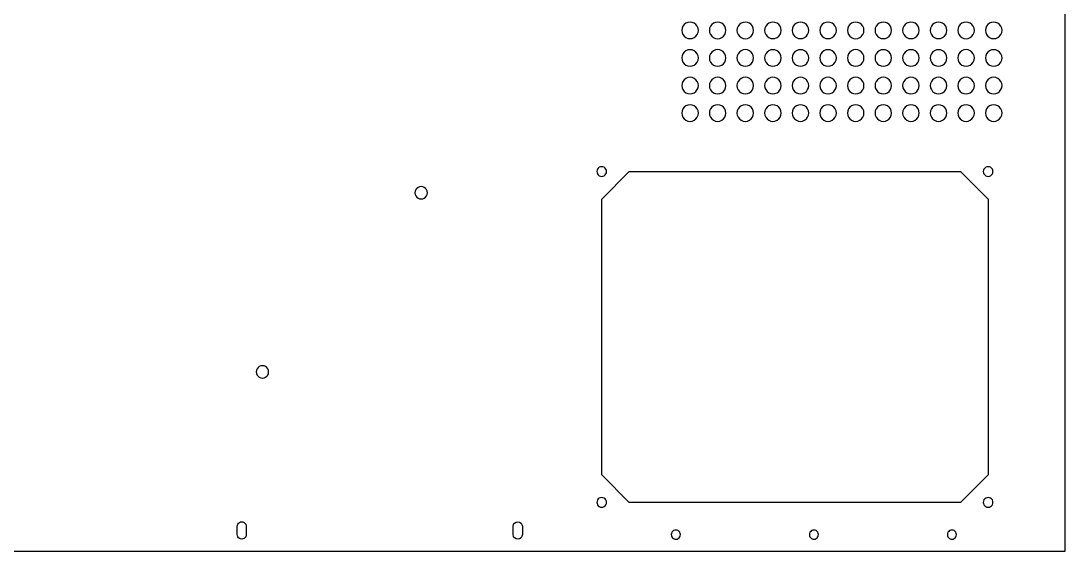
# Model space of a CAD drawing. Extents: x -300 to 476, y -208 to 582.
# Drawn here: x 87.8 to 466.1, y -207.8 to -15.5 of the extents above; entities that cross this region are included whole.
import ezdxf

# ---------------------------------------------------------------- set-up
doc = ezdxf.new("R2010")
doc.units = 0
doc.layers.add('Layer_1', color=7, linetype='CONTINUOUS')

msp = doc.modelspace()

# ---------------------------------------------------------------- linework, layer by layer
at = {"layer": 'Layer_1', "color": 7}
for p, q in [((466.066939, -207.84463), (466.066939, 70.083956)), ((333.20439, -18.963853), (333.20439, -18.963853)), ((343.204357, -18.963853), (343.204357, -18.963853)), ((353.204351, -18.963853), (353.204351, -18.963853)), ((363.204345, -18.963853), (363.204345, -18.963853)), ((373.204339, -18.963853), (373.204339, -18.963853)), ((383.204333, -18.963853), (383.204333, -18.963853)), ((393.2043, -18.963853), (393.2043, -18.963853)), ((403.204294, -18.963853), (403.204294, -18.963853)), ((413.204288, -18.963853), (413.204288, -18.963853)), ((423.204282, -18.963853), (423.204282, -18.963853)), ((433.204249, -18.963853), (433.204249, -18.963853)), ((443.204243, -18.963853), (443.204243, -18.963853)), ((333.20439, -28.963842), (333.20439, -28.963842)), ((343.204357, -28.963842), (343.204357, -28.963842)), ((353.204351, -28.963842), (353.204351, -28.963842)), ((363.204345, -28.963842), (363.204345, -28.963842)), ((373.204339, -28.963842), (373.204339, -28.963842)), ((383.204333, -28.963842), (383.204333, -28.963842)), ((393.2043, -28.963842), (393.2043, -28.963842)), ((403.204294, -28.963842), (403.204294, -28.963842)), ((413.204288, -28.963842), (413.204288, -28.963842)), ((423.204282, -28.963842), (423.204282, -28.963842)), ((433.204249, -28.963842), (433.204249, -28.963842)), ((443.204243, -28.963842), (443.204243, -28.963842)), ((333.20439, -38.963828), (333.20439, -38.963828)), ((343.204357, -38.963828), (343.204357, -38.963828)), ((353.204351, -38.963828), (353.204351, -38.963828)), ((363.204345, -38.963828), (363.204345, -38.963828)), ((373.204339, -38.963828), (373.204339, -38.963828)), ((383.204333, -38.963828), (383.204333, -38.963828)), ((393.2043, -38.963828), (393.2043, -38.963828)), ((403.204294, -38.963828), (403.204294, -38.963828)), ((413.204288, -38.963828), (413.204288, -38.963828)), ((423.204282, -38.963828), (423.204282, -38.963828)), ((433.204249, -38.963828), (433.204249, -38.963828)), ((443.204243, -38.963828), (443.204243, -38.963828)), ((333.20439, -48.963816), (333.20439, -48.963816)), ((343.204357, -48.963816), (343.204357, -48.963816)), ((353.204351, -48.963816), (353.204351, -48.963816)), ((363.204345, -48.963816), (363.204345, -48.963816)), ((373.204339, -48.963816), (373.204339, -48.963816)), ((383.204333, -48.963816), (383.204333, -48.963816)), ((393.2043, -48.963816), (393.2043, -48.963816)), ((403.204294, -48.963816), (403.204294, -48.963816)), ((413.204288, -48.963816), (413.204288, -48.963816)), ((423.204282, -48.963816), (423.204282, -48.963816)), ((433.204249, -48.963816), (433.204249, -48.963816)), ((443.204243, -48.963816), (443.204243, -48.963816)), ((298.187994, -80.151156), (308.187961, -70.151168)), ((299.937972, -70.151168), (299.937972, -70.151168)), ((308.187961, -70.151168), (428.187808, -70.151168)), ((428.187808, -70.151168), (438.187802, -80.151156)), ((439.937807, -70.151168), (439.937807, -70.151168)), ((235.055289, -77.844789), (235.055289, -77.844789)), ((298.187994, -180.151018), (298.187994, -80.151156)), ((438.187802, -80.151156), (438.187802, -180.151018)), ((177.55537, -142.844707), (177.55537, -142.844707)), ((308.187961, -190.151012), (298.187994, -180.151018)), ((438.187802, -180.151018), (428.187808, -190.151012)), ((299.937972, -190.151012), (299.937972, -190.151012)), ((428.187808, -190.151012), (308.187961, -190.151012)), ((439.937807, -190.151012), (439.937807, -190.151012)), ((166.155362, -201.844628), (166.155362, -198.844627)), ((169.455373, -198.844627), (169.455373, -201.844628)), ((266.155248, -201.844628), (266.155248, -198.844627)), ((269.455233, -198.844627), (269.455233, -201.844628)), ((166.155362, -201.844628), (166.155362, -201.844628)), ((266.155248, -201.844628), (266.155248, -201.844628)), ((326.717106, -201.844628), (326.717106, -201.844628)), ((376.717048, -201.844628), (376.717048, -201.844628)), ((426.716991, -201.844628), (426.716991, -201.844628)), ((-290.456, -207.84463), (466.066939, -207.84463))]:
    msp.add_line(p, q, dxfattribs=at)
for points in [[(328.704388, -16.365776), (327.776185, -16.901675), (327.204388, -17.892056), (327.204388, -18.963853)], [(331.704389, -16.365776), (330.776186, -15.829878), (329.632592, -15.829878), (328.704388, -16.365776)], [(333.20439, -18.963853), (333.20439, -17.892056), (332.632593, -16.901675), (331.704389, -16.365776)], [(338.702282, -16.359749), (337.773019, -16.897257), (337.201792, -17.890337), (337.204382, -18.963853)], [(341.706457, -16.359749), (340.777193, -15.822242), (339.631546, -15.822242), (338.702282, -16.359749)], [(343.204357, -18.963853), (343.206947, -17.890337), (342.63572, -16.897257), (341.706457, -16.359749)], [(348.702276, -16.359749), (347.773013, -16.897257), (347.201786, -17.890337), (347.204376, -18.963853)], [(351.70645, -16.359749), (350.777187, -15.822242), (349.63154, -15.822242), (348.702276, -16.359749)], [(353.204351, -18.963853), (353.206941, -17.890337), (352.635714, -16.897257), (351.70645, -16.359749)], [(358.704344, -16.365776), (357.77614, -16.901675), (357.204343, -17.892056), (357.204343, -18.963853)], [(361.704344, -16.365776), (360.776141, -15.829878), (359.632547, -15.829878), (358.704344, -16.365776)], [(363.204345, -18.963853), (363.204345, -17.892056), (362.632548, -16.901675), (361.704344, -16.365776)], [(368.704337, -16.365776), (367.776134, -16.901675), (367.204337, -17.892056), (367.204337, -18.963853)], [(371.704338, -16.365776), (370.776135, -15.829878), (369.632541, -15.829878), (368.704337, -16.365776)], [(373.204339, -18.963853), (373.204339, -17.892056), (372.632542, -16.901675), (371.704338, -16.365776)], [(378.704331, -16.365776), (377.776128, -16.901675), (377.204331, -17.892056), (377.204331, -18.963853)], [(381.704332, -16.365776), (380.776129, -15.829878), (379.632535, -15.829878), (378.704331, -16.365776)], [(383.204333, -18.963853), (383.204333, -17.892056), (382.632536, -16.901675), (381.704332, -16.365776)], [(388.702225, -16.359749), (387.772962, -16.897257), (387.201735, -17.890337), (387.204325, -18.963853)], [(391.706399, -16.359749), (390.777136, -15.822242), (389.631489, -15.822242), (388.702225, -16.359749)], [(393.2043, -18.963853), (393.20689, -17.890337), (392.635663, -16.897257), (391.706399, -16.359749)], [(398.704293, -16.365776), (397.776089, -16.901675), (397.204292, -17.892056), (397.204292, -18.963853)], [(401.704293, -16.365776), (400.77609, -15.829878), (399.632496, -15.829878), (398.704293, -16.365776)], [(403.204294, -18.963853), (403.204294, -17.892056), (402.632497, -16.901675), (401.704293, -16.365776)], [(408.704286, -16.365776), (407.776083, -16.901675), (407.204286, -17.892056), (407.204286, -18.963853)], [(411.704287, -16.365776), (410.776084, -15.829878), (409.63249, -15.829878), (408.704286, -16.365776)], [(413.204288, -18.963853), (413.204288, -17.892056), (412.632491, -16.901675), (411.704287, -16.365776)], [(418.70428, -16.365776), (417.776077, -16.901675), (417.20428, -17.892056), (417.20428, -18.963853)], [(421.704281, -16.365776), (420.776078, -15.829878), (419.632484, -15.829878), (418.70428, -16.365776)], [(423.204282, -18.963853), (423.204282, -17.892056), (422.632485, -16.901675), (421.704281, -16.365776)], [(428.702174, -16.359749), (427.772911, -16.897257), (427.201684, -17.890337), (427.204274, -18.963853)], [(431.706348, -16.359749), (430.777085, -15.822242), (429.631438, -15.822242), (428.702174, -16.359749)], [(433.204249, -18.963853), (433.206839, -17.890337), (432.635612, -16.897257), (431.706348, -16.359749)], [(438.704242, -16.365776), (437.776038, -16.901675), (437.204241, -17.892056), (437.204241, -18.963853)], [(441.704242, -16.365776), (440.776039, -15.829878), (439.632445, -15.829878), (438.704242, -16.365776)], [(443.204243, -18.963853), (443.204243, -17.892056), (442.632446, -16.901675), (441.704242, -16.365776)], [(327.204388, -18.963853), (327.204388, -20.03565), (327.776185, -21.026032), (328.704388, -21.56193)], [(328.704388, -21.56193), (329.632592, -22.097829), (330.776186, -22.097829), (331.704389, -21.56193)], [(331.704389, -21.56193), (332.632593, -21.026032), (333.20439, -20.03565), (333.20439, -18.963853)], [(337.204382, -18.963853), (337.201792, -20.03737), (337.773019, -21.03045), (338.702282, -21.567957)], [(338.702282, -21.567957), (339.631546, -22.105464), (340.777193, -22.105464), (341.706457, -21.567957)], [(341.706457, -21.567957), (342.63572, -21.03045), (343.206947, -20.03737), (343.204357, -18.963853)], [(347.204376, -18.963853), (347.201786, -20.03737), (347.773013, -21.03045), (348.702276, -21.567957)], [(348.702276, -21.567957), (349.63154, -22.105464), (350.777187, -22.105464), (351.70645, -21.567957)], [(351.70645, -21.567957), (352.635714, -21.03045), (353.206941, -20.03737), (353.204351, -18.963853)], [(357.204343, -18.963853), (357.204343, -20.03565), (357.77614, -21.026032), (358.704344, -21.56193)], [(358.704344, -21.56193), (359.632547, -22.097829), (360.776141, -22.097829), (361.704344, -21.56193)], [(361.704344, -21.56193), (362.632548, -21.026032), (363.204345, -20.03565), (363.204345, -18.963853)], [(367.204337, -18.963853), (367.204337, -20.03565), (367.776134, -21.026032), (368.704337, -21.56193)], [(368.704337, -21.56193), (369.632541, -22.097829), (370.776135, -22.097829), (371.704338, -21.56193)], [(371.704338, -21.56193), (372.632542, -21.026032), (373.204339, -20.03565), (373.204339, -18.963853)], [(377.204331, -18.963853), (377.204331, -20.03565), (377.776128, -21.026032), (378.704331, -21.56193)], [(378.704331, -21.56193), (379.632535, -22.097829), (380.776129, -22.097829), (381.704332, -21.56193)], [(381.704332, -21.56193), (382.632536, -21.026032), (383.204333, -20.03565), (383.204333, -18.963853)], [(387.204325, -18.963853), (387.201735, -20.03737), (387.772962, -21.03045), (388.702225, -21.567957)], [(388.702225, -21.567957), (389.631489, -22.105464), (390.777136, -22.105464), (391.706399, -21.567957)], [(391.706399, -21.567957), (392.635663, -21.03045), (393.20689, -20.03737), (393.2043, -18.963853)], [(397.204292, -18.963853), (397.204292, -20.03565), (397.776089, -21.026032), (398.704293, -21.56193)], [(398.704293, -21.56193), (399.632496, -22.097829), (400.77609, -22.097829), (401.704293, -21.56193)], [(401.704293, -21.56193), (402.632497, -21.026032), (403.204294, -20.03565), (403.204294, -18.963853)], [(407.204286, -18.963853), (407.204286, -20.03565), (407.776083, -21.026032), (408.704286, -21.56193)], [(408.704286, -21.56193), (409.63249, -22.097829), (410.776084, -22.097829), (411.704287, -21.56193)], [(411.704287, -21.56193), (412.632491, -21.026032), (413.204288, -20.03565), (413.204288, -18.963853)], [(417.20428, -18.963853), (417.20428, -20.03565), (417.776077, -21.026032), (418.70428, -21.56193)], [(418.70428, -21.56193), (419.632484, -22.097829), (420.776078, -22.097829), (421.704281, -21.56193)], [(421.704281, -21.56193), (422.632485, -21.026032), (423.204282, -20.03565), (423.204282, -18.963853)], [(427.204274, -18.963853), (427.201684, -20.03737), (427.772911, -21.03045), (428.702174, -21.567957)], [(428.702174, -21.567957), (429.631438, -22.105464), (430.777085, -22.105464), (431.706348, -21.567957)], [(431.706348, -21.567957), (432.635612, -21.03045), (433.206839, -20.03737), (433.204249, -18.963853)], [(437.204241, -18.963853), (437.204241, -20.03565), (437.776038, -21.026032), (438.704241, -21.56193)], [(438.704241, -21.56193), (439.632445, -22.097829), (440.776039, -22.097829), (441.704243, -21.56193)], [(441.704243, -21.56193), (442.632446, -21.026032), (443.204243, -20.03565), (443.204243, -18.963853)], [(328.704388, -26.365765), (327.776185, -26.901663), (327.204388, -27.892045), (327.204388, -28.963842)], [(331.704389, -26.365765), (330.776186, -25.829866), (329.632592, -25.829866), (328.704388, -26.365765)], [(333.20439, -28.963842), (333.20439, -27.892045), (332.632593, -26.901663), (331.704389, -26.365765)], [(338.702282, -26.359738), (337.773019, -26.897245), (337.201792, -27.890325), (337.204382, -28.963842)], [(341.706457, -26.359738), (340.777193, -25.822231), (339.631546, -25.822231), (338.702282, -26.359738)], [(343.204357, -28.963842), (343.206947, -27.890325), (342.63572, -26.897245), (341.706457, -26.359738)], [(348.702276, -26.359738), (347.773013, -26.897245), (347.201786, -27.890325), (347.204376, -28.963842)], [(351.70645, -26.359738), (350.777187, -25.822231), (349.63154, -25.822231), (348.702276, -26.359738)], [(353.204351, -28.963842), (353.206941, -27.890325), (352.635714, -26.897245), (351.70645, -26.359738)], [(358.704344, -26.365765), (357.77614, -26.901663), (357.204343, -27.892045), (357.204343, -28.963842)], [(361.704344, -26.365765), (360.776141, -25.829866), (359.632547, -25.829866), (358.704344, -26.365765)], [(363.204345, -28.963842), (363.204345, -27.892045), (362.632548, -26.901663), (361.704344, -26.365765)], [(368.704337, -26.365765), (367.776134, -26.901663), (367.204337, -27.892045), (367.204337, -28.963842)], [(371.704338, -26.365765), (370.776135, -25.829866), (369.632541, -25.829866), (368.704337, -26.365765)], [(373.204339, -28.963842), (373.204339, -27.892045), (372.632542, -26.901663), (371.704338, -26.365765)], [(378.704331, -26.365765), (377.776128, -26.901663), (377.204331, -27.892045), (377.204331, -28.963842)], [(381.704332, -26.365765), (380.776129, -25.829866), (379.632535, -25.829866), (378.704331, -26.365765)], [(383.204333, -28.963842), (383.204333, -27.892045), (382.632536, -26.901663), (381.704332, -26.365765)], [(388.702225, -26.359738), (387.772962, -26.897245), (387.201735, -27.890325), (387.204325, -28.963842)], [(391.706399, -26.359738), (390.777136, -25.822231), (389.631489, -25.822231), (388.702225, -26.359738)], [(393.2043, -28.963842), (393.20689, -27.890325), (392.635663, -26.897245), (391.706399, -26.359738)], [(398.704293, -26.365765), (397.776089, -26.901663), (397.204292, -27.892045), (397.204292, -28.963842)], [(401.704293, -26.365765), (400.77609, -25.829866), (399.632496, -25.829866), (398.704293, -26.365765)], [(403.204294, -28.963842), (403.204294, -27.892045), (402.632497, -26.901663), (401.704293, -26.365765)], [(408.704286, -26.365765), (407.776083, -26.901663), (407.204286, -27.892045), (407.204286, -28.963842)], [(411.704287, -26.365765), (410.776084, -25.829866), (409.63249, -25.829866), (408.704286, -26.365765)], [(413.204288, -28.963842), (413.204288, -27.892045), (412.632491, -26.901663), (411.704287, -26.365765)], [(418.70428, -26.365765), (417.776077, -26.901663), (417.20428, -27.892045), (417.20428, -28.963842)], [(421.704281, -26.365765), (420.776078, -25.829866), (419.632484, -25.829866), (418.70428, -26.365765)], [(423.204282, -28.963842), (423.204282, -27.892045), (422.632485, -26.901663), (421.704281, -26.365765)], [(428.702174, -26.359738), (427.772911, -26.897245), (427.201684, -27.890325), (427.204274, -28.963842)], [(431.706348, -26.359738), (430.777085, -25.822231), (429.631438, -25.822231), (428.702174, -26.359738)], [(433.204249, -28.963842), (433.206839, -27.890325), (432.635612, -26.897245), (431.706348, -26.359738)], [(438.704242, -26.365765), (437.776038, -26.901663), (437.204241, -27.892045), (437.204241, -28.963842)], [(441.704242, -26.365765), (440.776039, -25.829866), (439.632445, -25.829866), (438.704242, -26.365765)], [(443.204243, -28.963842), (443.204243, -27.892045), (442.632446, -26.901663), (441.704242, -26.365765)], [(327.204388, -28.963842), (327.204388, -30.035639), (327.776185, -31.02602), (328.704388, -31.561919)], [(331.704389, -31.561919), (332.632593, -31.02602), (333.20439, -30.035639), (333.20439, -28.963842)], [(337.204382, -28.963842), (337.201792, -30.037358), (337.773019, -31.030438), (338.702282, -31.567945)], [(341.706457, -31.567945), (342.63572, -31.030438), (343.206947, -30.037358), (343.204357, -28.963842)], [(347.204376, -28.963842), (347.201786, -30.037358), (347.773013, -31.030438), (348.702276, -31.567945)], [(351.70645, -31.567945), (352.635714, -31.030438), (353.206941, -30.037358), (353.204351, -28.963842)], [(357.204343, -28.963842), (357.204343, -30.035639), (357.77614, -31.02602), (358.704344, -31.561919)], [(361.704344, -31.561919), (362.632548, -31.02602), (363.204345, -30.035639), (363.204345, -28.963842)], [(367.204337, -28.963842), (367.204337, -30.035639), (367.776134, -31.02602), (368.704337, -31.561919)], [(371.704338, -31.561919), (372.632542, -31.02602), (373.204339, -30.035639), (373.204339, -28.963842)], [(377.204331, -28.963842), (377.204331, -30.035639), (377.776128, -31.02602), (378.704331, -31.561919)], [(381.704332, -31.561919), (382.632536, -31.02602), (383.204333, -30.035639), (383.204333, -28.963842)], [(387.204325, -28.963842), (387.201735, -30.037358), (387.772962, -31.030438), (388.702225, -31.567945)], [(391.706399, -31.567945), (392.635663, -31.030438), (393.20689, -30.037358), (393.2043, -28.963842)], [(397.204292, -28.963842), (397.204292, -30.035639), (397.776089, -31.02602), (398.704293, -31.561919)], [(401.704293, -31.561919), (402.632497, -31.02602), (403.204294, -30.035639), (403.204294, -28.963842)], [(407.204286, -28.963842), (407.204286, -30.035639), (407.776083, -31.02602), (408.704286, -31.561919)], [(411.704287, -31.561919), (412.632491, -31.02602), (413.204288, -30.035639), (413.204288, -28.963842)], [(417.20428, -28.963842), (417.20428, -30.035639), (417.776077, -31.02602), (418.70428, -31.561919)], [(421.704281, -31.561919), (422.632485, -31.02602), (423.204282, -30.035639), (423.204282, -28.963842)], [(427.204274, -28.963842), (427.201684, -30.037358), (427.772911, -31.030438), (428.702174, -31.567945)], [(431.706348, -31.567945), (432.635612, -31.030438), (433.206839, -30.037358), (433.204249, -28.963842)], [(437.204241, -28.963842), (437.204241, -30.035639), (437.776038, -31.02602), (438.704241, -31.561919)], [(441.704243, -31.561919), (442.632446, -31.02602), (443.204243, -30.035639), (443.204243, -28.963842)], [(328.704388, -31.561919), (329.632592, -32.097818), (330.776186, -32.097818), (331.704389, -31.561919)], [(338.702282, -31.567945), (339.631546, -32.105453), (340.777193, -32.105453), (341.706457, -31.567945)], [(348.702276, -31.567945), (349.63154, -32.105453), (350.777187, -32.105453), (351.70645, -31.567945)], [(358.704344, -31.561919), (359.632547, -32.097817), (360.776141, -32.097817), (361.704344, -31.561919)], [(368.704337, -31.561919), (369.632541, -32.097818), (370.776135, -32.097818), (371.704338, -31.561919)], [(378.704331, -31.561919), (379.632535, -32.097818), (380.776129, -32.097818), (381.704332, -31.561919)], [(388.702225, -31.567945), (389.631489, -32.105453), (390.777136, -32.105453), (391.706399, -31.567945)], [(398.704293, -31.561919), (399.632496, -32.097817), (400.77609, -32.097817), (401.704293, -31.561919)], [(408.704286, -31.561919), (409.63249, -32.097817), (410.776084, -32.097817), (411.704287, -31.561919)], [(418.70428, -31.561919), (419.632484, -32.097818), (420.776078, -32.097818), (421.704281, -31.561919)], [(428.702174, -31.567945), (429.631438, -32.105453), (430.777085, -32.105453), (431.706348, -31.567945)], [(438.704241, -31.561919), (439.632445, -32.097818), (440.776039, -32.097818), (441.704243, -31.561919)], [(328.704388, -36.365751), (327.776185, -36.901649), (327.204388, -37.892031), (327.204388, -38.963828)], [(331.704389, -36.365751), (330.776186, -35.829852), (329.632592, -35.829852), (328.704388, -36.365751)], [(333.20439, -38.963828), (333.20439, -37.892031), (332.632593, -36.901649), (331.704389, -36.365751)], [(338.702282, -36.359724), (337.773019, -36.897231), (337.201792, -37.890311), (337.204382, -38.963828)], [(341.706457, -36.359724), (340.777193, -35.822217), (339.631546, -35.822217), (338.702282, -36.359724)], [(343.204357, -38.963828), (343.206947, -37.890311), (342.63572, -36.897231), (341.706457, -36.359724)], [(348.702276, -36.359724), (347.773013, -36.897231), (347.201786, -37.890311), (347.204376, -38.963828)], [(351.70645, -36.359724), (350.777187, -35.822217), (349.63154, -35.822217), (348.702276, -36.359724)], [(353.204351, -38.963828), (353.206941, -37.890311), (352.635714, -36.897231), (351.70645, -36.359724)], [(358.704344, -36.365751), (357.77614, -36.901649), (357.204343, -37.892031), (357.204343, -38.963828)], [(361.704344, -36.365751), (360.776141, -35.829852), (359.632547, -35.829852), (358.704344, -36.365751)], [(363.204345, -38.963828), (363.204345, -37.892031), (362.632548, -36.901649), (361.704344, -36.365751)], [(368.704337, -36.365751), (367.776134, -36.901649), (367.204337, -37.892031), (367.204337, -38.963828)], [(371.704338, -36.365751), (370.776135, -35.829852), (369.632541, -35.829852), (368.704337, -36.365751)], [(373.204339, -38.963828), (373.204339, -37.892031), (372.632542, -36.901649), (371.704338, -36.365751)], [(378.704331, -36.365751), (377.776128, -36.901649), (377.204331, -37.892031), (377.204331, -38.963828)], [(381.704332, -36.365751), (380.776129, -35.829852), (379.632535, -35.829852), (378.704331, -36.365751)], [(383.204333, -38.963828), (383.204333, -37.892031), (382.632536, -36.901649), (381.704332, -36.365751)], [(388.702225, -36.359724), (387.772962, -36.897231), (387.201735, -37.890311), (387.204325, -38.963828)], [(391.706399, -36.359724), (390.777136, -35.822217), (389.631489, -35.822217), (388.702225, -36.359724)], [(393.2043, -38.963828), (393.20689, -37.890311), (392.635663, -36.897231), (391.706399, -36.359724)], [(398.704293, -36.365751), (397.776089, -36.901649), (397.204292, -37.892031), (397.204292, -38.963828)], [(401.704293, -36.365751), (400.77609, -35.829852), (399.632496, -35.829852), (398.704293, -36.365751)], [(403.204294, -38.963828), (403.204294, -37.892031), (402.632497, -36.901649), (401.704293, -36.365751)], [(408.704286, -36.365751), (407.776083, -36.901649), (407.204286, -37.892031), (407.204286, -38.963828)], [(411.704287, -36.365751), (410.776084, -35.829852), (409.63249, -35.829852), (408.704286, -36.365751)], [(413.204288, -38.963828), (413.204288, -37.892031), (412.632491, -36.901649), (411.704287, -36.365751)], [(418.70428, -36.365751), (417.776077, -36.901649), (417.20428, -37.892031), (417.20428, -38.963828)], [(421.704281, -36.365751), (420.776078, -35.829852), (419.632484, -35.829852), (418.70428, -36.365751)], [(423.204282, -38.963828), (423.204282, -37.892031), (422.632485, -36.901649), (421.704281, -36.365751)], [(428.702174, -36.359724), (427.772911, -36.897231), (427.201684, -37.890311), (427.204274, -38.963828)], [(431.706348, -36.359724), (430.777085, -35.822217), (429.631438, -35.822217), (428.702174, -36.359724)], [(433.204249, -38.963828), (433.206839, -37.890311), (432.635612, -36.897231), (431.706348, -36.359724)], [(438.704242, -36.365751), (437.776038, -36.901649), (437.204241, -37.892031), (437.204241, -38.963828)], [(441.704242, -36.365751), (440.776039, -35.829852), (439.632445, -35.829852), (438.704242, -36.365751)], [(443.204243, -38.963828), (443.204243, -37.892031), (442.632446, -36.901649), (441.704242, -36.365751)], [(327.204388, -38.963828), (327.204388, -40.035625), (327.776185, -41.026006), (328.704388, -41.561905)], [(328.704388, -41.561905), (329.632592, -42.097804), (330.776186, -42.097804), (331.704389, -41.561905)], [(331.704389, -41.561905), (332.632593, -41.026006), (333.20439, -40.035625), (333.20439, -38.963828)], [(337.204382, -38.963828), (337.201792, -40.037344), (337.773019, -41.030424), (338.702282, -41.567931)], [(338.702282, -41.567931), (339.631546, -42.105439), (340.777193, -42.105439), (341.706457, -41.567931)], [(341.706457, -41.567931), (342.63572, -41.030424), (343.206947, -40.037344), (343.204357, -38.963828)], [(347.204376, -38.963828), (347.201786, -40.037344), (347.773013, -41.030424), (348.702276, -41.567931)], [(348.702276, -41.567931), (349.63154, -42.105439), (350.777187, -42.105439), (351.70645, -41.567931)], [(351.70645, -41.567931), (352.635714, -41.030424), (353.206941, -40.037344), (353.204351, -38.963828)], [(357.204343, -38.963828), (357.204343, -40.035625), (357.77614, -41.026006), (358.704344, -41.561905)], [(358.704344, -41.561905), (359.632547, -42.097803), (360.776141, -42.097803), (361.704344, -41.561905)], [(361.704344, -41.561905), (362.632548, -41.026006), (363.204345, -40.035625), (363.204345, -38.963828)], [(367.204337, -38.963828), (367.204337, -40.035625), (367.776134, -41.026006), (368.704337, -41.561905)], [(368.704337, -41.561905), (369.632541, -42.097804), (370.776135, -42.097804), (371.704338, -41.561905)], [(371.704338, -41.561905), (372.632542, -41.026006), (373.204339, -40.035625), (373.204339, -38.963828)], [(377.204331, -38.963828), (377.204331, -40.035625), (377.776128, -41.026006), (378.704331, -41.561905)], [(378.704331, -41.561905), (379.632535, -42.097804), (380.776129, -42.097804), (381.704332, -41.561905)], [(381.704332, -41.561905), (382.632536, -41.026006), (383.204333, -40.035625), (383.204333, -38.963828)], [(387.204325, -38.963828), (387.201735, -40.037344), (387.772962, -41.030424), (388.702225, -41.567931)], [(388.702225, -41.567931), (389.631489, -42.105439), (390.777136, -42.105439), (391.706399, -41.567931)], [(391.706399, -41.567931), (392.635663, -41.030424), (393.20689, -40.037344), (393.2043, -38.963828)], [(397.204292, -38.963828), (397.204292, -40.035625), (397.776089, -41.026006), (398.704293, -41.561905)], [(398.704293, -41.561905), (399.632496, -42.097803), (400.77609, -42.097803), (401.704293, -41.561905)], [(401.704293, -41.561905), (402.632497, -41.026006), (403.204294, -40.035625), (403.204294, -38.963828)], [(407.204286, -38.963828), (407.204286, -40.035625), (407.776083, -41.026006), (408.704286, -41.561905)], [(408.704286, -41.561905), (409.63249, -42.097803), (410.776084, -42.097803), (411.704287, -41.561905)], [(411.704287, -41.561905), (412.632491, -41.026006), (413.204288, -40.035625), (413.204288, -38.963828)], [(417.20428, -38.963828), (417.20428, -40.035625), (417.776077, -41.026006), (418.70428, -41.561905)], [(418.70428, -41.561905), (419.632484, -42.097804), (420.776078, -42.097804), (421.704281, -41.561905)], [(421.704281, -41.561905), (422.632485, -41.026006), (423.204282, -40.035625), (423.204282, -38.963828)], [(427.204274, -38.963828), (427.201684, -40.037344), (427.772911, -41.030424), (428.702174, -41.567931)], [(428.702174, -41.567931), (429.631438, -42.105439), (430.777085, -42.105439), (431.706348, -41.567931)], [(431.706348, -41.567931), (432.635612, -41.030424), (433.206839, -40.037344), (433.204249, -38.963828)], [(437.204241, -38.963828), (437.204241, -40.035625), (437.776038, -41.026006), (438.704241, -41.561905)], [(438.704241, -41.561905), (439.632445, -42.097804), (440.776039, -42.097804), (441.704243, -41.561905)], [(441.704243, -41.561905), (442.632446, -41.026006), (443.204243, -40.035625), (443.204243, -38.963828)], [(328.704388, -46.365739), (327.776185, -46.901638), (327.204388, -47.892019), (327.204388, -48.963816)], [(327.204388, -48.963816), (327.204388, -50.035613), (327.776185, -51.025995), (328.704388, -51.561894)], [(331.704389, -46.365739), (330.776186, -45.829841), (329.632592, -45.829841), (328.704388, -46.365739)], [(333.20439, -48.963816), (333.20439, -47.892019), (332.632593, -46.901638), (331.704389, -46.365739)], [(331.704389, -51.561894), (332.632593, -51.025995), (333.20439, -50.035613), (333.20439, -48.963816)], [(338.702282, -46.359712), (337.773019, -46.89722), (337.201792, -47.8903), (337.204382, -48.963816)], [(337.204382, -48.963816), (337.201792, -50.037333), (337.773019, -51.030413), (338.702282, -51.56792)], [(341.706457, -46.359712), (340.777193, -45.822205), (339.631546, -45.822205), (338.702282, -46.359712)], [(343.204357, -48.963816), (343.206947, -47.8903), (342.63572, -46.89722), (341.706457, -46.359712)], [(341.706457, -51.56792), (342.63572, -51.030413), (343.206947, -50.037333), (343.204357, -48.963816)], [(348.702276, -46.359712), (347.773013, -46.89722), (347.201786, -47.8903), (347.204376, -48.963816)], [(347.204376, -48.963816), (347.201786, -50.037333), (347.773013, -51.030413), (348.702276, -51.56792)], [(351.70645, -46.359712), (350.777187, -45.822205), (349.63154, -45.822205), (348.702276, -46.359712)], [(353.204351, -48.963816), (353.206941, -47.8903), (352.635714, -46.89722), (351.70645, -46.359712)], [(351.70645, -51.56792), (352.635714, -51.030413), (353.206941, -50.037333), (353.204351, -48.963816)], [(358.704344, -46.365739), (357.77614, -46.901638), (357.204343, -47.892019), (357.204343, -48.963816)], [(357.204343, -48.963816), (357.204343, -50.035613), (357.77614, -51.025995), (358.704344, -51.561893)], [(361.704344, -46.365739), (360.776141, -45.829841), (359.632547, -45.829841), (358.704344, -46.365739)], [(363.204345, -48.963816), (363.204345, -47.892019), (362.632548, -46.901638), (361.704344, -46.365739)], [(361.704344, -51.561893), (362.632548, -51.025995), (363.204345, -50.035613), (363.204345, -48.963816)], [(368.704337, -46.365739), (367.776134, -46.901638), (367.204337, -47.892019), (367.204337, -48.963816)], [(367.204337, -48.963816), (367.204337, -50.035613), (367.776134, -51.025995), (368.704337, -51.561894)], [(371.704338, -46.365739), (370.776135, -45.829841), (369.632541, -45.829841), (368.704337, -46.365739)], [(373.204339, -48.963816), (373.204339, -47.892019), (372.632542, -46.901638), (371.704338, -46.365739)], [(371.704338, -51.561894), (372.632542, -51.025995), (373.204339, -50.035613), (373.204339, -48.963816)], [(378.704331, -46.365739), (377.776128, -46.901638), (377.204331, -47.892019), (377.204331, -48.963816)], [(377.204331, -48.963816), (377.204331, -50.035613), (377.776128, -51.025995), (378.704331, -51.561894)], [(381.704332, -46.365739), (380.776129, -45.829841), (379.632535, -45.829841), (378.704331, -46.365739)], [(383.204333, -48.963816), (383.204333, -47.892019), (382.632536, -46.901638), (381.704332, -46.365739)], [(381.704332, -51.561894), (382.632536, -51.025995), (383.204333, -50.035613), (383.204333, -48.963816)], [(388.702225, -46.359712), (387.772962, -46.89722), (387.201735, -47.8903), (387.204325, -48.963816)], [(387.204325, -48.963816), (387.201735, -50.037333), (387.772962, -51.030413), (388.702225, -51.56792)], [(391.706399, -46.359712), (390.777136, -45.822205), (389.631489, -45.822205), (388.702225, -46.359712)], [(393.2043, -48.963816), (393.20689, -47.8903), (392.635663, -46.89722), (391.706399, -46.359712)], [(391.706399, -51.56792), (392.635663, -51.030413), (393.20689, -50.037333), (393.2043, -48.963816)], [(398.704293, -46.365739), (397.776089, -46.901638), (397.204292, -47.892019), (397.204292, -48.963816)], [(397.204292, -48.963816), (397.204292, -50.035613), (397.776089, -51.025995), (398.704293, -51.561893)], [(401.704293, -46.365739), (400.77609, -45.829841), (399.632496, -45.829841), (398.704293, -46.365739)], [(403.204294, -48.963816), (403.204294, -47.892019), (402.632497, -46.901638), (401.704293, -46.365739)], [(401.704293, -51.561893), (402.632497, -51.025995), (403.204294, -50.035613), (403.204294, -48.963816)], [(408.704286, -46.365739), (407.776083, -46.901638), (407.204286, -47.892019), (407.204286, -48.963816)], [(407.204286, -48.963816), (407.204286, -50.035613), (407.776083, -51.025995), (408.704286, -51.561893)], [(411.704287, -46.365739), (410.776084, -45.829841), (409.63249, -45.829841), (408.704286, -46.365739)], [(413.204288, -48.963816), (413.204288, -47.892019), (412.632491, -46.901638), (411.704287, -46.365739)], [(411.704287, -51.561893), (412.632491, -51.025995), (413.204288, -50.035613), (413.204288, -48.963816)], [(418.70428, -46.365739), (417.776077, -46.901638), (417.20428, -47.892019), (417.20428, -48.963816)], [(417.20428, -48.963816), (417.20428, -50.035613), (417.776077, -51.025995), (418.70428, -51.561894)], [(421.704281, -46.365739), (420.776078, -45.829841), (419.632484, -45.829841), (418.70428, -46.365739)], [(423.204282, -48.963816), (423.204282, -47.892019), (422.632485, -46.901638), (421.704281, -46.365739)], [(421.704281, -51.561894), (422.632485, -51.025995), (423.204282, -50.035613), (423.204282, -48.963816)], [(428.702174, -46.359712), (427.772911, -46.89722), (427.201684, -47.8903), (427.204274, -48.963816)], [(427.204274, -48.963816), (427.201684, -50.037333), (427.772911, -51.030413), (428.702174, -51.56792)], [(431.706348, -46.359712), (430.777085, -45.822205), (429.631438, -45.822205), (428.702174, -46.359712)], [(433.204249, -48.963816), (433.206839, -47.8903), (432.635612, -46.89722), (431.706348, -46.359712)], [(431.706348, -51.56792), (432.635612, -51.030413), (433.206839, -50.037333), (433.204249, -48.963816)], [(438.704242, -46.365739), (437.776038, -46.901638), (437.204241, -47.892019), (437.204241, -48.963816)], [(437.204241, -48.963816), (437.204241, -50.035613), (437.776038, -51.025995), (438.704241, -51.561894)], [(441.704242, -46.365739), (440.776039, -45.829841), (439.632445, -45.829841), (438.704242, -46.365739)], [(443.204243, -48.963816), (443.204243, -47.892019), (442.632446, -46.901638), (441.704242, -46.365739)], [(441.704243, -51.561894), (442.632446, -51.025995), (443.204243, -50.035613), (443.204243, -48.963816)], [(328.704388, -51.561894), (329.632592, -52.097792), (330.776186, -52.097792), (331.704389, -51.561894)], [(338.702282, -51.56792), (339.631546, -52.105427), (340.777193, -52.105427), (341.706457, -51.56792)], [(348.702276, -51.56792), (349.63154, -52.105427), (350.777187, -52.105427), (351.70645, -51.56792)], [(358.704344, -51.561893), (359.632547, -52.097792), (360.776141, -52.097792), (361.704344, -51.561893)], [(368.704337, -51.561894), (369.632541, -52.097792), (370.776135, -52.097792), (371.704338, -51.561894)], [(378.704331, -51.561894), (379.632535, -52.097792), (380.776129, -52.097792), (381.704332, -51.561894)], [(388.702225, -51.56792), (389.631489, -52.105427), (390.777136, -52.105427), (391.706399, -51.56792)], [(398.704293, -51.561893), (399.632496, -52.097792), (400.77609, -52.097792), (401.704293, -51.561893)], [(408.704286, -51.561893), (409.63249, -52.097792), (410.776084, -52.097792), (411.704287, -51.561893)], [(418.70428, -51.561894), (419.632484, -52.097792), (420.776078, -52.097792), (421.704281, -51.561894)], [(428.702174, -51.56792), (429.631438, -52.105427), (430.777085, -52.105427), (431.706348, -51.56792)], [(438.704241, -51.561894), (439.632445, -52.097792), (440.776039, -52.097792), (441.704243, -51.561894)], [(297.311635, -68.631738), (296.7695, -68.945383), (296.436319, -69.524845), (296.437989, -70.151168)], [(296.437989, -70.151168), (296.436319, -70.777491), (296.7695, -71.356953), (297.311635, -71.670597)], [(299.064326, -68.631738), (298.522191, -68.318094), (297.85377, -68.318094), (297.311635, -68.631738)], [(297.311635, -71.670597), (297.85377, -71.984242), (298.522191, -71.984242), (299.064326, -71.670597)], [(299.937972, -70.151168), (299.939642, -69.524845), (299.606461, -68.945383), (299.064326, -68.631738)], [(299.064326, -71.670597), (299.606461, -71.356953), (299.939642, -70.777491), (299.937972, -70.151168)], [(437.31147, -68.631738), (436.769335, -68.945383), (436.436154, -69.524845), (436.437824, -70.151168)], [(436.437824, -70.151168), (436.436154, -70.777491), (436.769335, -71.356953), (437.31147, -71.670597)], [(439.064161, -68.631738), (438.522025, -68.318094), (437.853605, -68.318094), (437.31147, -68.631738)], [(437.31147, -71.670597), (437.853605, -71.984242), (438.522025, -71.984242), (439.064161, -71.670597)], [(439.937807, -70.151168), (439.939476, -69.524845), (439.606296, -68.945383), (439.064161, -68.631738)], [(439.064161, -71.670597), (439.606296, -71.356953), (439.939476, -70.777491), (439.937807, -70.151168)], [(233.930288, -75.896231), (233.234136, -75.494307), (232.37644, -75.494307), (231.680288, -75.896231)], [(231.680288, -75.896231), (230.984135, -76.298155), (230.555287, -77.040941), (230.555287, -77.844789)], [(230.555287, -77.844789), (230.555287, -78.648637), (230.984135, -79.391423), (231.680288, -79.793347)], [(235.055289, -77.844789), (235.055289, -77.040941), (234.626441, -76.298155), (233.930288, -75.896231)], [(233.930288, -79.793347), (234.626441, -79.391423), (235.055289, -78.648637), (235.055289, -77.844789)], [(231.680288, -79.793347), (232.37644, -80.195271), (233.234136, -80.195271), (233.930288, -79.793347)], [(174.180369, -140.896149), (173.484217, -141.298073), (173.055369, -142.040859), (173.055369, -142.844707)], [(173.055369, -142.844707), (173.055369, -143.648555), (173.484217, -144.391341), (174.180369, -144.793264)], [(176.43037, -140.896149), (175.734217, -140.494225), (174.876522, -140.494225), (174.180369, -140.896149)], [(177.55537, -142.844707), (177.55537, -142.040859), (177.126522, -141.298073), (176.43037, -140.896149)], [(176.43037, -144.793264), (177.126522, -144.391341), (177.55537, -143.648555), (177.55537, -142.844707)], [(174.180369, -144.793264), (174.876522, -145.195188), (175.734217, -145.195188), (176.43037, -144.793264)], [(297.311635, -188.631583), (296.7695, -188.945227), (296.436319, -189.524689), (296.437989, -190.151012)], [(299.064326, -188.631583), (298.522191, -188.317938), (297.85377, -188.317938), (297.311635, -188.631583)], [(299.937972, -190.151012), (299.939642, -189.524689), (299.606461, -188.945227), (299.064326, -188.631583)], [(437.31147, -188.631583), (436.769335, -188.945227), (436.436154, -189.524689), (436.437824, -190.151012)], [(439.064161, -188.631583), (438.522025, -188.317938), (437.853605, -188.317938), (437.31147, -188.631583)], [(439.937807, -190.151012), (439.939476, -189.524689), (439.606296, -188.945227), (439.064161, -188.631583)], [(296.437989, -190.151012), (296.436319, -190.777335), (296.7695, -191.356797), (297.311635, -191.670442)], [(297.311635, -191.670442), (297.85377, -191.984086), (298.522191, -191.984086), (299.064326, -191.670442)], [(299.064326, -191.670442), (299.606461, -191.356797), (299.939642, -190.777335), (299.937972, -190.151012)], [(436.437824, -190.151012), (436.436154, -190.777335), (436.769335, -191.356797), (437.31147, -191.670442)], [(437.31147, -191.670442), (437.853605, -191.984086), (438.522025, -191.984086), (439.064161, -191.670442)], [(439.064161, -191.670442), (439.606296, -191.356797), (439.939476, -190.777335), (439.937807, -190.151012)], [(166.155362, -198.844627), (166.155362, -198.255137), (166.469851, -197.710426), (166.980365, -197.41568)], [(166.980365, -197.41568), (167.490878, -197.120935), (168.119857, -197.120935), (168.63037, -197.41568)], [(168.63037, -197.41568), (169.140884, -197.710426), (169.455373, -198.255137), (169.455373, -198.844627)], [(266.155248, -198.844627), (266.15758, -197.935013), (266.895623, -197.19886), (267.80524, -197.19886)], [(267.80524, -197.19886), (268.714857, -197.19886), (269.4529, -197.935013), (269.455233, -198.844627)], [(324.240893, -200.412163), (323.729762, -200.707848), (323.415606, -201.254135), (323.417121, -201.844628)], [(325.893333, -200.412163), (325.382202, -200.116478), (324.752024, -200.116478), (324.240893, -200.412163)], [(326.717106, -201.844628), (326.71862, -201.254135), (326.404464, -200.707848), (325.893333, -200.412163)], [(374.240836, -200.412163), (373.729705, -200.707848), (373.415549, -201.254135), (373.417063, -201.844628)], [(375.893276, -200.412163), (375.382145, -200.116478), (374.751967, -200.116478), (374.240836, -200.412163)], [(376.717048, -201.844628), (376.718562, -201.254135), (376.404407, -200.707848), (375.893276, -200.412163)], [(424.240779, -200.412163), (423.729647, -200.707848), (423.415492, -201.254135), (423.417006, -201.844628)], [(425.893219, -200.412163), (425.382087, -200.116478), (424.75191, -200.116478), (424.240779, -200.412163)], [(426.716991, -201.844628), (426.718505, -201.254135), (426.40435, -200.707848), (425.893219, -200.412163)], [(166.980365, -203.273575), (166.469851, -202.97883), (166.155362, -202.434118), (166.155362, -201.844628)], [(168.63037, -203.273575), (168.119857, -203.56832), (167.490878, -203.56832), (166.980365, -203.273575)], [(169.455373, -201.844628), (169.455373, -202.434118), (169.140884, -202.97883), (168.63037, -203.273575)], [(267.80524, -203.490395), (266.895623, -203.490395), (266.15758, -202.754242), (266.155248, -201.844628)], [(269.455233, -201.844628), (269.4529, -202.754242), (268.714857, -203.490395), (267.80524, -203.490395)], [(323.417121, -201.844628), (323.415606, -202.435121), (323.729762, -202.981409), (324.240893, -203.277093)], [(324.240893, -203.277093), (324.752024, -203.572778), (325.382202, -203.572778), (325.893333, -203.277093)], [(325.893333, -203.277093), (326.404464, -202.981409), (326.71862, -202.435121), (326.717106, -201.844628)], [(373.417063, -201.844628), (373.415549, -202.435121), (373.729705, -202.981409), (374.240836, -203.277093)], [(374.240836, -203.277093), (374.751967, -203.572778), (375.382145, -203.572778), (375.893276, -203.277093)], [(375.893276, -203.277093), (376.404407, -202.981409), (376.718562, -202.435121), (376.717048, -201.844628)], [(423.417006, -201.844628), (423.415492, -202.435121), (423.729647, -202.981409), (424.240779, -203.277093)], [(424.240779, -203.277093), (424.75191, -203.572778), (425.382087, -203.572778), (425.893219, -203.277093)], [(425.893219, -203.277093), (426.40435, -202.981409), (426.718505, -202.435121), (426.716991, -201.844628)]]:
    msp.add_open_spline(points, degree=3, dxfattribs=at)

doc.saveas('drawing.dxf')
